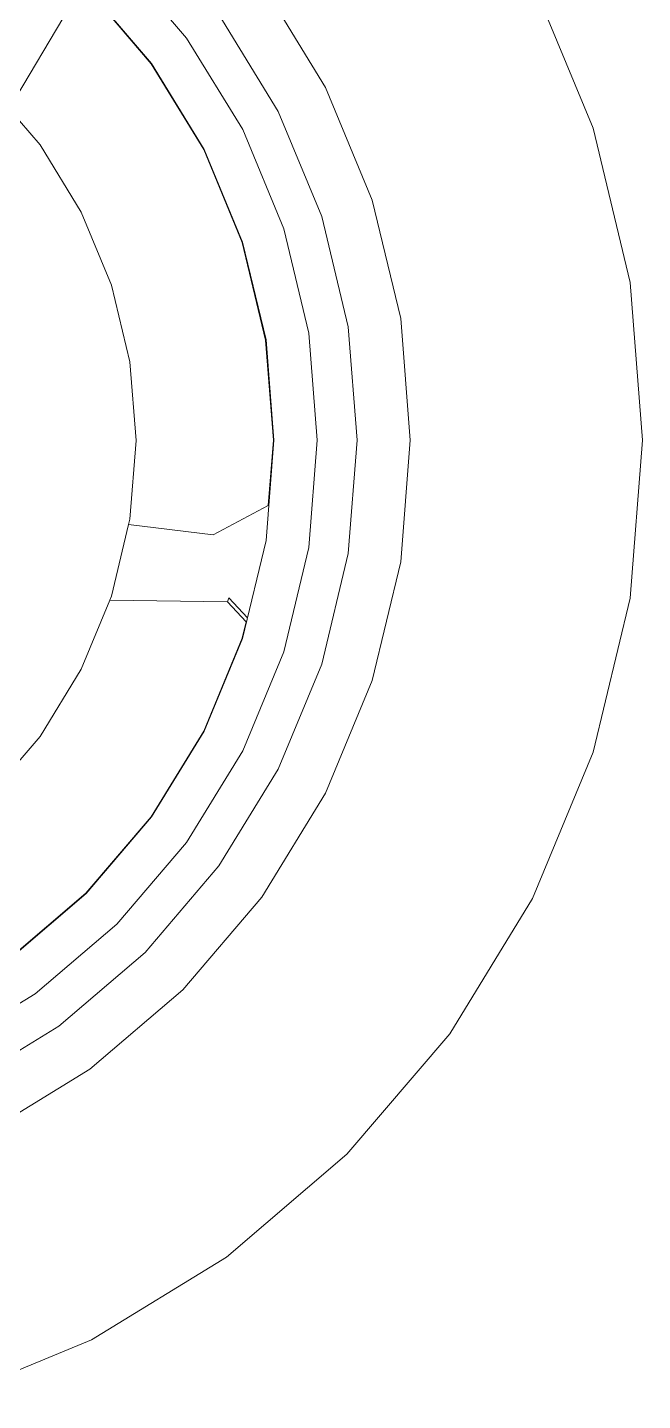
# Model space of a CAD drawing. Header units: inches. Extents: x 1944 to 3775, y -462 to 1299.
# Drawn here: x 2580.71 to 2587.71, y 352.37 to 368 of the extents above; entities that cross this region are included whole.
import ezdxf

# ---------------------------------------------------------------- set-up
doc = ezdxf.new("R2010")
doc.units = ezdxf.units.IN
doc.header["$MEASUREMENT"] = 0
doc.layers.add('CAR', color=173, linetype='Continuous', lineweight=13)

# ---------------------------------------------------------------- blocks, each defined once
blk = doc.blocks.new('r')
at = {"layer": 'CAR'}
for p, q in [((62.15, 16.079), (61.357, 17.008)), ((61.008, 16.66), (61.752, 15.789)), ((63.007, 16.702), (63.733, 15.518)), ((66.779, 15.053), (66.089, 16.719)), ((60.132, 15.275), (60.825, 16.441)), ((61.129, 16.511), (61.748, 15.786)), ((63.194, 15.244), (62.519, 16.347)), ((62.789, 15.037), (62.15, 16.079)), ((61.748, 15.786), (62.345, 14.811)), ((61.752, 15.789), (62.35, 14.813)), ((63.733, 15.518), (64.264, 14.235)), ((60.482, 14.865), (60.132, 15.275)), ((63.689, 14.049), (63.194, 15.244)), ((63.256, 13.908), (62.789, 15.037)), ((67.2, 13.299), (66.779, 15.053)), ((60.952, 14.098), (60.482, 14.865)), ((62.345, 14.811), (62.783, 13.754)), ((62.35, 14.813), (62.788, 13.756)), ((64.264, 14.235), (64.588, 12.886)), ((61.296, 13.268), (60.952, 14.098)), ((63.991, 12.791), (63.689, 14.049)), ((62.783, 13.754), (63.05, 12.642)), ((62.788, 13.756), (63.055, 12.643)), ((63.542, 12.72), (63.256, 13.908)), ((67.342, 11.502), (67.2, 13.299)), ((61.506, 12.394), (61.296, 13.268)), ((64.588, 12.886), (64.697, 11.502)), ((63.638, 11.502), (63.542, 12.72)), ((64.093, 11.502), (63.991, 12.791)), ((63.05, 12.642), (63.14, 11.502)), ((63.055, 12.643), (63.145, 11.502)), ((61.576, 11.498), (61.506, 12.394)), ((61.506, 10.602), (61.576, 11.498)), ((63.145, 11.502), (63.055, 10.36)), ((63.14, 11.502), (63.081, 10.758)), ((63.542, 10.283), (63.638, 11.502)), ((63.991, 10.212), (64.093, 11.502)), ((64.697, 11.502), (64.588, 10.118)), ((67.2, 9.704), (67.342, 11.502)), ((63.081, 10.758), (62.453, 10.427)), ((63.081, 10.758), (63.081, 10.754)), ((61.296, 9.728), (61.491, 10.542)), ((61.491, 10.542), (61.506, 10.602)), ((62.453, 10.427), (61.491, 10.542)), ((63.055, 10.36), (62.788, 9.247)), ((63.256, 9.095), (63.542, 10.283)), ((63.689, 8.954), (63.991, 10.212)), ((64.588, 10.118), (64.264, 8.768)), ((61.276, 9.68), (61.296, 9.728)), ((62.616, 9.663), (62.633, 9.71)), ((62.633, 9.71), (62.843, 9.482)), ((66.779, 7.951), (67.2, 9.704)), ((60.952, 8.898), (61.276, 9.68)), ((61.276, 9.68), (62.616, 9.663)), ((62.616, 9.663), (62.828, 9.435)), ((62.828, 9.435), (62.783, 9.249)), ((62.783, 9.249), (62.345, 8.192)), ((62.788, 9.247), (62.35, 8.19)), ((62.789, 7.966), (63.256, 9.095)), ((63.194, 7.759), (63.689, 8.954)), ((60.482, 8.131), (60.952, 8.898)), ((64.264, 8.768), (63.733, 7.485)), ((59.898, 7.448), (60.482, 8.131)), ((62.345, 8.192), (61.748, 7.217)), ((62.35, 8.19), (61.752, 7.214)), ((62.15, 6.924), (62.789, 7.966)), ((66.089, 6.285), (66.779, 7.951)), ((62.519, 6.657), (63.194, 7.759)), ((63.733, 7.485), (63.007, 6.302)), ((61.748, 7.217), (61.005, 6.347)), ((61.752, 7.214), (61.008, 6.343)), ((61.357, 5.995), (62.15, 6.924)), ((61.679, 5.673), (62.519, 6.657)), ((61.005, 6.347), (60.135, 5.604)), ((61.008, 6.343), (60.138, 5.6)), ((63.007, 6.302), (62.106, 5.246)), ((65.147, 4.747), (66.089, 6.285)), ((60.427, 5.201), (61.357, 5.995)), ((60.695, 4.833), (61.679, 5.673)), ((59.386, 4.563), (60.427, 5.201)), ((62.106, 5.246), (61.05, 4.344)), ((59.592, 4.157), (60.695, 4.833)), ((63.976, 3.376), (65.147, 4.747)), ((61.05, 4.344), (59.866, 3.619)), ((62.605, 2.205), (63.976, 3.376)), ((61.067, 1.263), (62.605, 2.205)), ((59.401, 0.573), (61.067, 1.263))]:
    blk.add_line(p, q, dxfattribs=at)
blk = doc.blocks.new('*U22')
at = {"layer": 'CAR'}
blk.add_blockref('r', (4.432, -10), dxfattribs=at)

msp = doc.modelspace()

# ---------------------------------------------------------------- block references
at = {"layer": 'CAR'}
msp.add_blockref('*U22', (2515.94, 361.8), dxfattribs=at)

doc.saveas('drawing.dxf')
